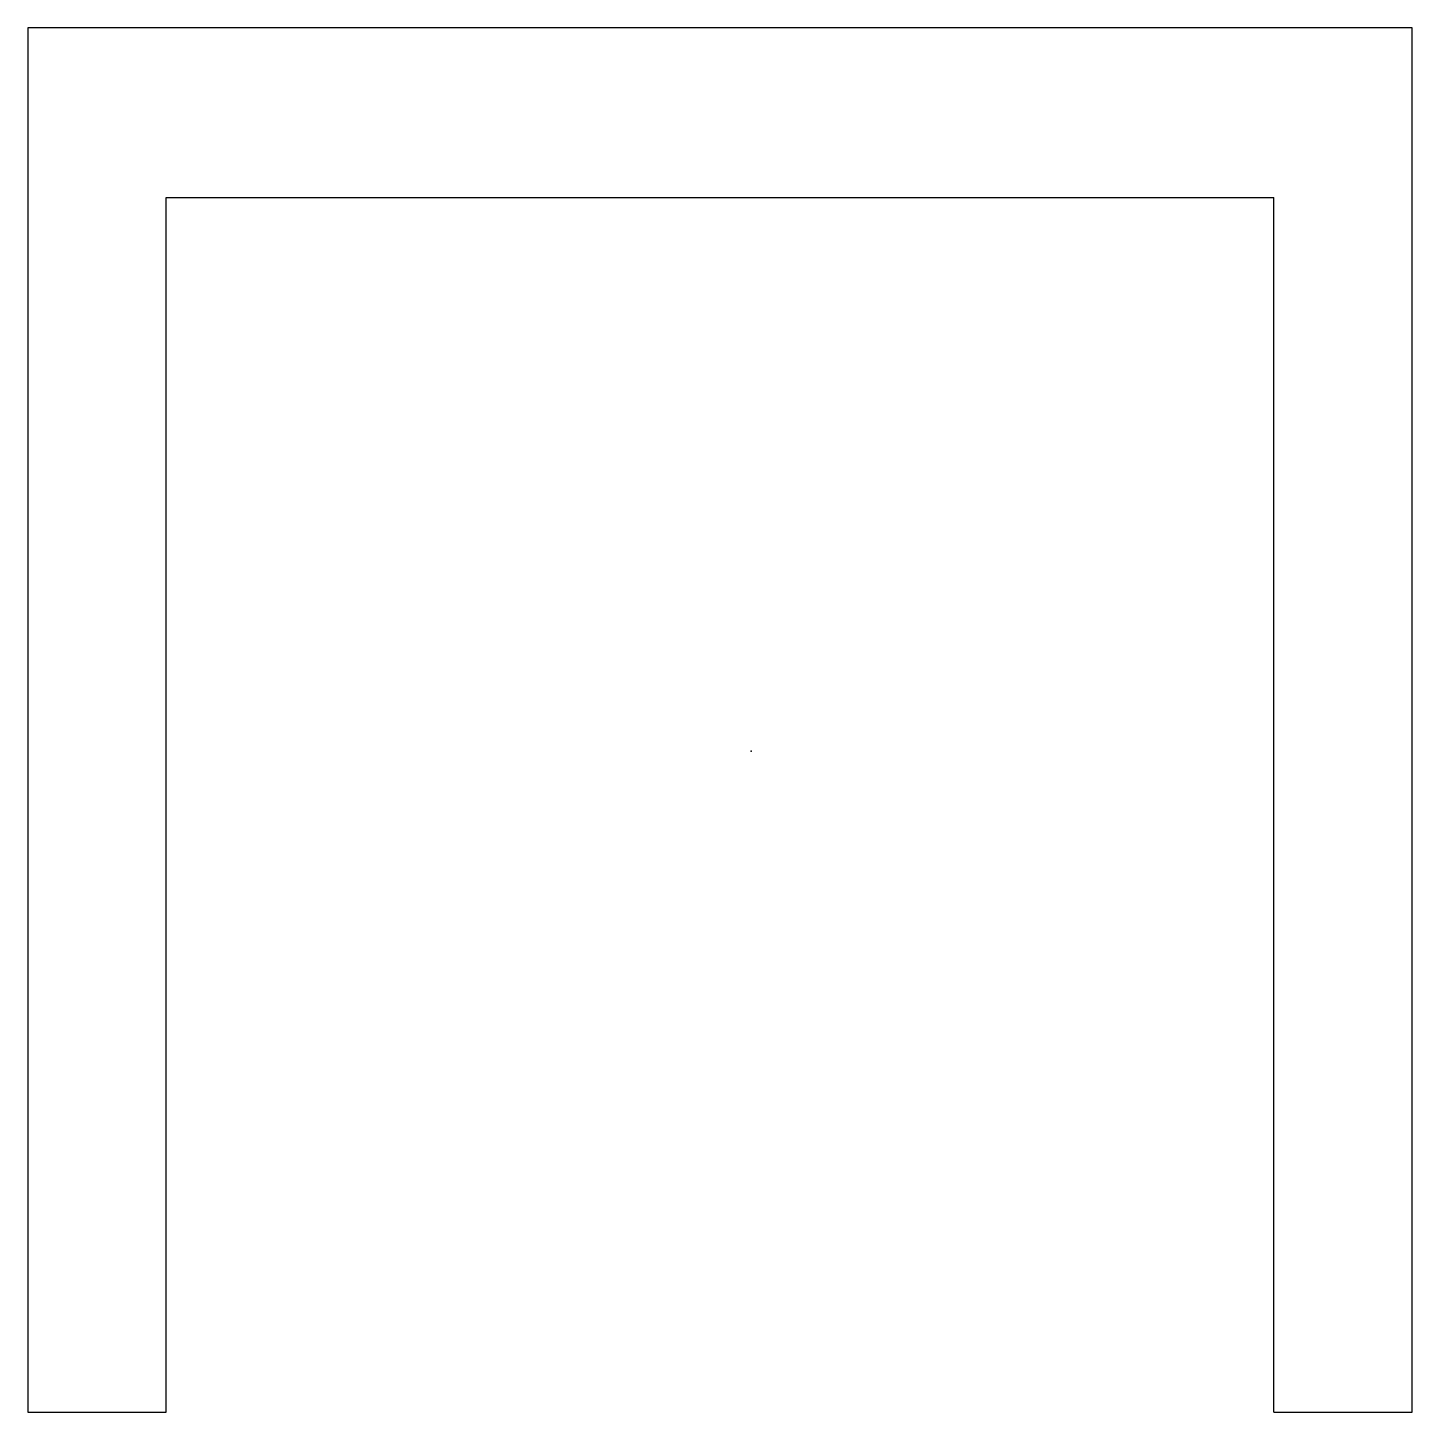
# Model space of a CAD drawing. Header units: millimetres. Extents: x -39.2 to 35.8, y -35.8 to 39.2.
import ezdxf

# ---------------------------------------------------------------- set-up
doc = ezdxf.new("R2010")
doc.units = ezdxf.units.MM
doc.header["$MEASUREMENT"] = 0
doc.layers.add('doord v7_Sketch1', color=7, linetype='Continuous')

msp = doc.modelspace()

# ---------------------------------------------------------------- linework, layer by layer
at = {"layer": 'doord v7_Sketch1'}
for p, q in [((35.811, 39.189), (-39.189, 39.189)), ((-39.189, 39.189), (-39.189, -35.811)), ((35.811, -35.811), (35.811, 39.189)), ((-31.689, -35.811), (-31.689, 30)), ((-31.689, 30), (28.311, 30)), ((28.311, -35.811), (28.311, 30)), ((-39.189, -35.811), (-31.689, -35.811)), ((28.311, -35.811), (35.811, -35.811))]:
    msp.add_line(p, q, dxfattribs=at)
msp.add_point((0, 0), dxfattribs=at)

doc.saveas('drawing.dxf')
